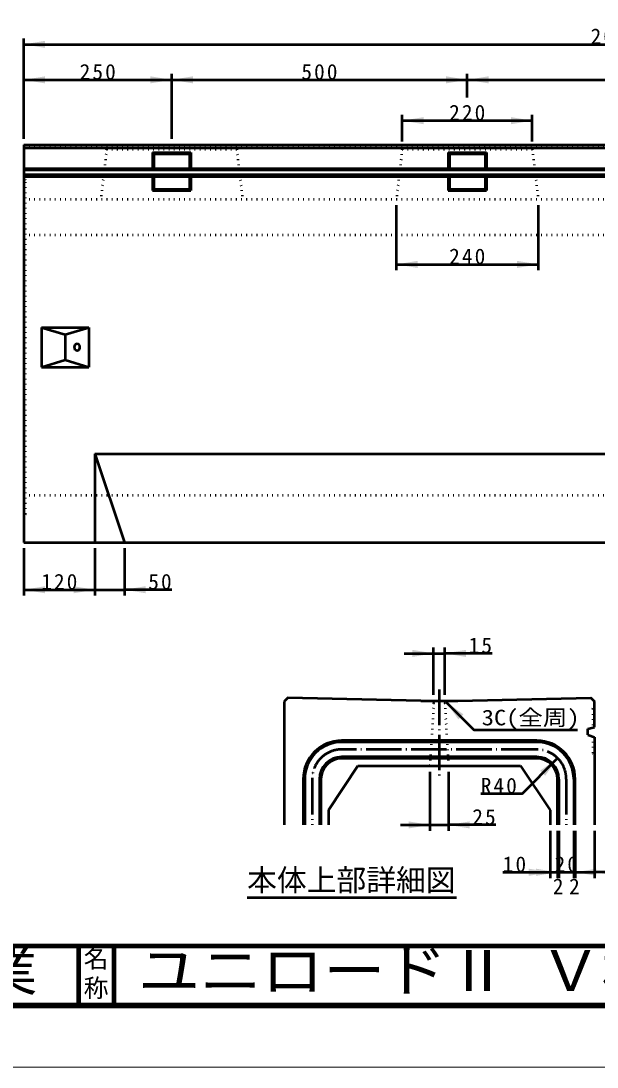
# Model space of a CAD drawing. Units: millimetres, scale not verified. Extents: x -2102 to 2102, y -1485 to 1485.
# Drawn here: x -190 to 785, y -1485 to 284 of the extents above; entities that cross this region are included whole.
import ezdxf
from ezdxf.enums import TextEntityAlignment as Align

# ---------------------------------------------------------------- set-up
doc = ezdxf.new("R2010")
doc.units = ezdxf.units.MM
doc.header["$LTSCALE"] = 5
doc.linetypes.add('DOTTED', pattern=[1.75, 0.25, -1.5])
doc.linetypes.add('LONG_DASHED_DOTTED', pattern=[15.25, 12, -1.5, 0.25, -1.5])
doc.layers.add('0-0_V-nasSTD', color=7, linetype='Continuous', lineweight=35)
doc.layers.add('0-1_0', color=7, linetype='Continuous', lineweight=50)
doc.styles.add('ＭＳ ゴシック', font='')
doc.styles.get('ＭＳ ゴシック').set_extended_font_data('MS Gothic')

msp = doc.modelspace()

# ---------------------------------------------------------------- linework, layer by layer
at = {"layer": '0-0_V-nasSTD', "lineweight": 100}
for p, q in [((-92.5, -1280), (-92.5, -1380)), ((-32.5, -1280), (-32.5, -1380)), ((-1997.5, -1380), (1997.5, -1380))]:
    msp.add_line(p, q, dxfattribs=at)
at = {"layer": '0-0_V-nasSTD', "lineweight": 18}
for points in [[(-2102.5, -1485), (-2102.5, 1485), (2102.5, 1485), (2102.5, -1485)], [(-2002.5, -1385), (-2002.5, 1385), (2002.5, 1385), (2002.5, -1385)]]:
    msp.add_lwpolyline(points, close=True, dxfattribs=at)
at = {"layer": '0-0_V-nasSTD'}
for points in [[(-184.686, 243.963), (-148.686, 237.963), (-148.686, 249.963)], [(-184.686, 183.963), (-148.686, 177.963), (-148.686, 189.963)], [(29.314, 177.963), (29.314, 189.963), (65.314, 183.963)], [(65.314, 183.963), (101.314, 177.963), (101.314, 189.963)], [(529.314, 177.963), (529.314, 189.963), (565.314, 183.963)], [(565.314, 183.963), (601.314, 177.963), (601.314, 189.963)], [(455.314, 114.963), (491.314, 108.963), (491.314, 120.963)], [(639.314, 108.963), (639.314, 120.963), (675.314, 114.963)], [(445.314, -128.037), (481.314, -134.037), (481.314, -122.037)], [(649.314, -134.037), (649.314, -122.037), (685.314, -128.037)], [(-184.686, -678.037), (-148.686, -684.037), (-148.686, -672.037)], [(-100.686, -684.037), (-100.686, -672.037), (-64.686, -678.037)], [(-14.686, -678.037), (21.314, -684.037), (21.314, -672.037)], [(472.461, -791.624), (472.461, -779.624), (508.461, -785.624)], [(527.211, -785.624), (563.211, -791.624), (563.211, -779.624)], [(529.086, -867.499), (550.299, -897.197), (558.785, -888.712)], [(688.493, -983.982), (696.978, -992.467), (718.191, -962.769)], [(466.211, -1081.624), (466.211, -1069.624), (502.211, -1075.624)], [(533.461, -1075.624), (569.461, -1081.624), (569.461, -1069.624)], [(669.336, -1161.624), (669.336, -1149.624), (705.336, -1155.624)], [(681.836, -1161.624), (681.836, -1149.624), (717.836, -1155.624)], [(747.836, -1155.624), (783.836, -1161.624), (783.836, -1149.624)], [(780.336, -1155.624), (816.336, -1161.624), (816.336, -1149.624)]]:
    msp.add_solid(points, dxfattribs=at)
at = {"layer": '0-1_0'}
for p, q in [((-184.686, 83.963), (-184.686, 253.963)), ((-184.686, 243.963), (1815.314, 243.963)), ((-184.686, 183.963), (65.314, 183.963)), ((65.314, 83.963), (65.314, 193.963)), ((65.314, 183.963), (565.314, 183.963)), ((565.314, 153.963), (565.314, 193.963)), ((565.314, 183.963), (1065.314, 183.963)), ((455.314, 79.963), (455.314, 124.963)), ((675.314, 79.963), (675.314, 124.963)), ((455.314, 114.963), (675.314, 114.963)), ((-184.686, 73.963), (-184.686, -598.037)), ((-184.686, 73.963), (1815.314, 73.963)), ((-184.686, 68.963), (815.314, 68.963)), ((33.014, 61.263), (97.614, 61.263)), ((33.014, 61.263), (35.314, 58.963)), ((33.014, 61.263), (33.014, 33.978)), ((35.314, 58.963), (95.314, 58.963)), ((35.314, 58.963), (35.314, 33.978)), ((95.314, 58.963), (97.614, 61.263)), ((95.314, 58.963), (95.314, 33.978)), ((97.614, 61.263), (97.614, 33.978)), ((533.014, 61.263), (597.614, 61.263)), ((533.014, 61.263), (535.314, 58.963)), ((533.014, 61.263), (533.014, 33.978)), ((535.314, 58.963), (595.314, 58.963)), ((535.314, 58.963), (535.314, 33.978)), ((595.314, 58.963), (597.614, 61.263)), ((595.314, 58.963), (595.314, 33.978)), ((597.614, 61.263), (597.614, 33.978)), ((-184.686, 33.978), (815.314, 33.978)), ((-184.686, 31.963), (815.314, 31.963)), ((-184.686, 23.963), (815.314, 23.963)), ((-184.686, 20.605), (815.314, 20.605)), ((33.014, 20.605), (33.014, -3.337)), ((35.314, 20.605), (35.314, -1.037)), ((95.314, 20.605), (95.314, -1.037)), ((97.614, 20.605), (97.614, -3.337)), ((533.014, 20.605), (533.014, -3.337)), ((535.314, 20.605), (535.314, -1.037)), ((595.314, 20.605), (595.314, -1.037)), ((597.614, 20.605), (597.614, -3.337)), ((33.014, -3.337), (35.314, -1.037)), ((33.014, -3.337), (97.614, -3.337)), ((35.314, -1.037), (95.314, -1.037)), ((95.314, -1.037), (97.614, -3.337)), ((533.014, -3.337), (535.314, -1.037)), ((533.014, -3.337), (597.614, -3.337)), ((535.314, -1.037), (595.314, -1.037)), ((595.314, -1.037), (597.614, -3.337)), ((445.314, -28.037), (445.314, -138.037)), ((685.314, -28.037), (685.314, -138.037)), ((445.314, -128.037), (685.314, -128.037)), ((-154.686, -234.537), (-154.686, -301.537)), ((-154.686, -234.537), (-74.686, -234.537)), ((-114.686, -246.537), (-114.686, -289.537)), ((-74.686, -234.537), (-74.686, -301.537)), ((-154.686, -301.537), (-74.686, -301.537)), ((-64.686, -448.037), (-64.686, -598.037)), ((-64.686, -448.037), (-14.686, -598.037)), ((-64.686, -448.037), (815.314, -448.037)), ((-184.686, -598.037), (1815.314, -598.037)), ((-184.686, -608.037), (-184.686, -688.037)), ((-64.686, -608.037), (-64.686, -688.037)), ((-14.686, -608.037), (-14.686, -688.037)), ((65.314, -678.037), (-14.686, -678.037)), ((508.461, -855.624), (508.461, -775.624)), ((527.211, -855.624), (527.211, -775.624)), ((458.461, -785.624), (508.461, -785.624)), ((508.461, -785.624), (527.211, -785.624)), ((607.211, -785.624), (527.211, -785.624)), ((486.586, -865.624), (549.086, -865.624)), ((255.336, -866.874), (255.336, -1075.624)), ((529.086, -867.499), (576.797, -915.21)), ((780.336, -910.605), (780.336, -866.874)), ((751.797, -915.21), (576.797, -915.21)), ((769.086, -913.124), (780.336, -910.605)), ((769.086, -923.124), (769.086, -913.124)), ((682.836, -933.124), (352.836, -933.124)), ((682.836, -935.624), (352.836, -935.624)), ((769.086, -923.124), (780.336, -927.322)), ((780.336, -927.322), (780.336, -1075.624)), ((682.836, -960.624), (352.836, -960.624)), ((682.836, -963.124), (352.836, -963.124)), ((658.087, -1022.873), (718.191, -962.769)), ((380.336, -975.624), (330.336, -1050.624)), ((380.336, -975.624), (655.336, -975.624)), ((502.211, -985.624), (502.211, -1085.624)), ((533.461, -985.624), (533.461, -1085.624)), ((655.336, -975.624), (705.336, -1050.624)), ((287.836, -998.124), (287.836, -1075.624)), ((290.336, -998.124), (290.336, -1075.624)), ((315.336, -998.124), (315.336, -1075.624)), ((317.836, -998.124), (317.836, -1075.624)), ((717.836, -1075.624), (717.836, -998.124)), ((720.336, -998.124), (720.336, -1075.624)), ((745.336, -998.124), (745.336, -1075.624)), ((747.836, -1075.624), (747.836, -998.124)), ((658.087, -1022.873), (588.087, -1022.873)), ((330.336, -1050.624), (330.336, -1075.624)), ((705.336, -1050.624), (705.336, -1075.624)), ((452.211, -1075.624), (502.211, -1075.624)), ((502.211, -1075.624), (533.461, -1075.624)), ((613.461, -1075.624), (533.461, -1075.624)), ((705.336, -1085.624), (705.336, -1165.624)), ((717.836, -1085.624), (717.836, -1165.624)), ((720.336, -1085.624), (720.336, -1165.624)), ((745.336, -1085.624), (745.336, -1165.624)), ((747.836, -1085.624), (747.836, -1165.624)), ((780.336, -1085.624), (780.336, -1165.624)), ((625.336, -1155.624), (705.336, -1155.624)), ((705.336, -1155.624), (717.836, -1155.624)), ((860.336, -1155.624), (780.336, -1155.624)), ((192.868, -1198.458), (546.877, -1198.458))]:
    msp.add_line(p, q, dxfattribs=at)
at = {"layer": '0-1_0', "linetype": 'DOTTED'}
for p, q in [((-184.686, 69.963), (1815.314, 69.963)), ((-44.686, 66.963), (-54.686, -18.037)), ((-44.686, 66.963), (-47.686, 69.963)), ((175.314, 66.963), (185.314, -18.037)), ((455.314, 66.963), (445.314, -18.037)), ((455.314, 66.963), (452.314, 69.963)), ((675.314, 66.963), (678.314, 69.963)), ((-181.686, 13.963), (-184.686, 15.963)), ((-181.686, -550.037), (-181.686, 13.963)), ((-184.686, -8.037), (-181.686, -6.037)), ((-184.686, -18.037), (815.314, -18.037)), ((-184.686, -78.037), (815.314, -78.037)), ((-184.686, -518.037), (815.314, -518.037)), ((-184.686, -528.037), (-181.686, -530.037)), ((-181.686, -550.037), (-184.686, -552.037)), ((508.461, -869.374), (504.711, -865.624)), ((527.211, -869.374), (530.961, -865.624)), ((508.461, -869.374), (502.211, -975.624)), ((508.461, -869.374), (527.211, -869.374)), ((527.211, -869.374), (533.461, -975.624)), ((777.461, -879.374), (780.336, -876.499)), ((777.461, -879.374), (777.461, -911.249))]:
    msp.add_line(p, q, dxfattribs=at)
at = {"layer": '0-1_0', "linetype": 'LONG_DASHED_DOTTED'}
for p, q in [((517.836, -846.874), (517.836, -994.374)), ((682.836, -948.124), (352.836, -948.124)), ((302.836, -998.124), (302.836, -1075.624)), ((732.836, -998.124), (732.836, -1075.624))]:
    msp.add_line(p, q, dxfattribs=at)
at = {"layer": '0-1_0', "lineweight": 100}
msp.add_line((-1997.5, -1280), (1997.5, -1280), dxfattribs=at)
at = {"layer": '0-1_0', "linetype": 'DOTTED'}
for points in [[(-44.686, 66.963), (175.314, 66.963), (178.314, 69.963)], [(455.314, 66.963), (675.314, 66.963), (685.314, -18.037)], [(777.461, -926.249), (777.461, -954.374), (780.336, -957.249)]]:
    msp.add_lwpolyline(points, dxfattribs=at)
at = {"layer": '0-1_0'}
for points in [[(-154.686, -234.537), (-114.686, -246.537), (-74.686, -234.537)], [(-154.686, -301.537), (-114.686, -289.537), (-74.686, -301.537)], [(-184.686, -678.037), (-64.686, -678.037), (-14.686, -678.037)], [(486.586, -865.624), (261.586, -860.624), (255.336, -866.874)], [(549.086, -865.624), (774.086, -860.624), (780.336, -866.874)], [(717.836, -1155.624), (720.336, -1155.624), (745.336, -1155.624), (747.836, -1155.624), (780.336, -1155.624)]]:
    msp.add_lwpolyline(points, dxfattribs=at)
for centre, radius, start, end in [((352.836, -998.124), 65, 90, 180), ((352.836, -998.124), 62.5, 90, 180), ((682.836, -998.124), 65, 0, 90), ((682.836, -998.124), 62.5, 0, 90), ((352.836, -998.124), 37.5, 90, 180), ((352.836, -998.124), 35, 90, 180), ((682.836, -998.124), 37.5, 0, 90), ((682.836, -998.124), 35, 0, 90)]:
    msp.add_arc(centre, radius, start, end, dxfattribs=at)
at = {"layer": '0-1_0', "linetype": 'LONG_DASHED_DOTTED'}
for centre, start, end in [((352.836, -998.124), 90, 180), ((682.836, -998.124), 0, 90)]:
    msp.add_arc(centre, 50, start, end, dxfattribs=at)
at = {"layer": '0-1_0'}
msp.add_ellipse((-94.686, -268.037), major_axis=(0, 6), ratio=0.707107, dxfattribs=at)

# ---------------------------------------------------------------- texts
at = {"layer": '0-0_V-nasSTD', "style": 'ＭＳ ゴシック'}
for s, height, width, p in [('3C(全周)', 26.39, 1.15, (589.797, -915.21)), ('株式会社船生コンクリート工業', 69.65, 1.1, (-1624.221, -1377.45)), ('ユニロードⅡ Ｖ標準', 69.65, 1.1, (8.5, -1377.53))]:
    msp.add_text(s, height=height, dxfattribs=dict(at, width=width)).set_placement(p, align=Align.BOTTOM_LEFT)
for s, height, p in [('本体上部詳細図', 36.95, (192.868, -1198.458)), ('2', 26.39, (710.086, -1200.624)), ('2', 26.39, (737.586, -1200.624)), ('名', 30.79, (-83.518, -1326.001)), ('称', 30.79, (-83.524, -1375.99))]:
    msp.add_text(s, height=height, dxfattribs=at).set_placement(p, align=Align.BOTTOM_LEFT)
at = {"layer": '0-0_V-nasSTD', "char_height": 26.39, "attachment_point": 7, "style": 'ＭＳ ゴシック'}
for s, insert in [('\\T1.2;2000', (773.914, 243.963)), ('\\T1.2;250', (-90.286, 183.963)), ('\\T1.2;500', (284.714, 183.963)), ('\\T1.2;220', (534.714, 114.963)), ('\\T1.2;240', (534.714, -128.037)), ('\\T1.2;120', (-155.286, -678.037)), ('\\T1.2;50', (25.714, -678.037)), ('\\T1.2;15', (567.611, -785.624)), ('\\T1.2;R40', (588.087, -1022.873)), ('\\T1.2;25', (573.861, -1075.624)), ('\\T1.2;10', (625.336, -1155.624)), ('\\T1.2;20', (713.036, -1155.624))]:
    msp.add_mtext(s, dxfattribs=dict(at, insert=insert))

doc.saveas('drawing.dxf')
